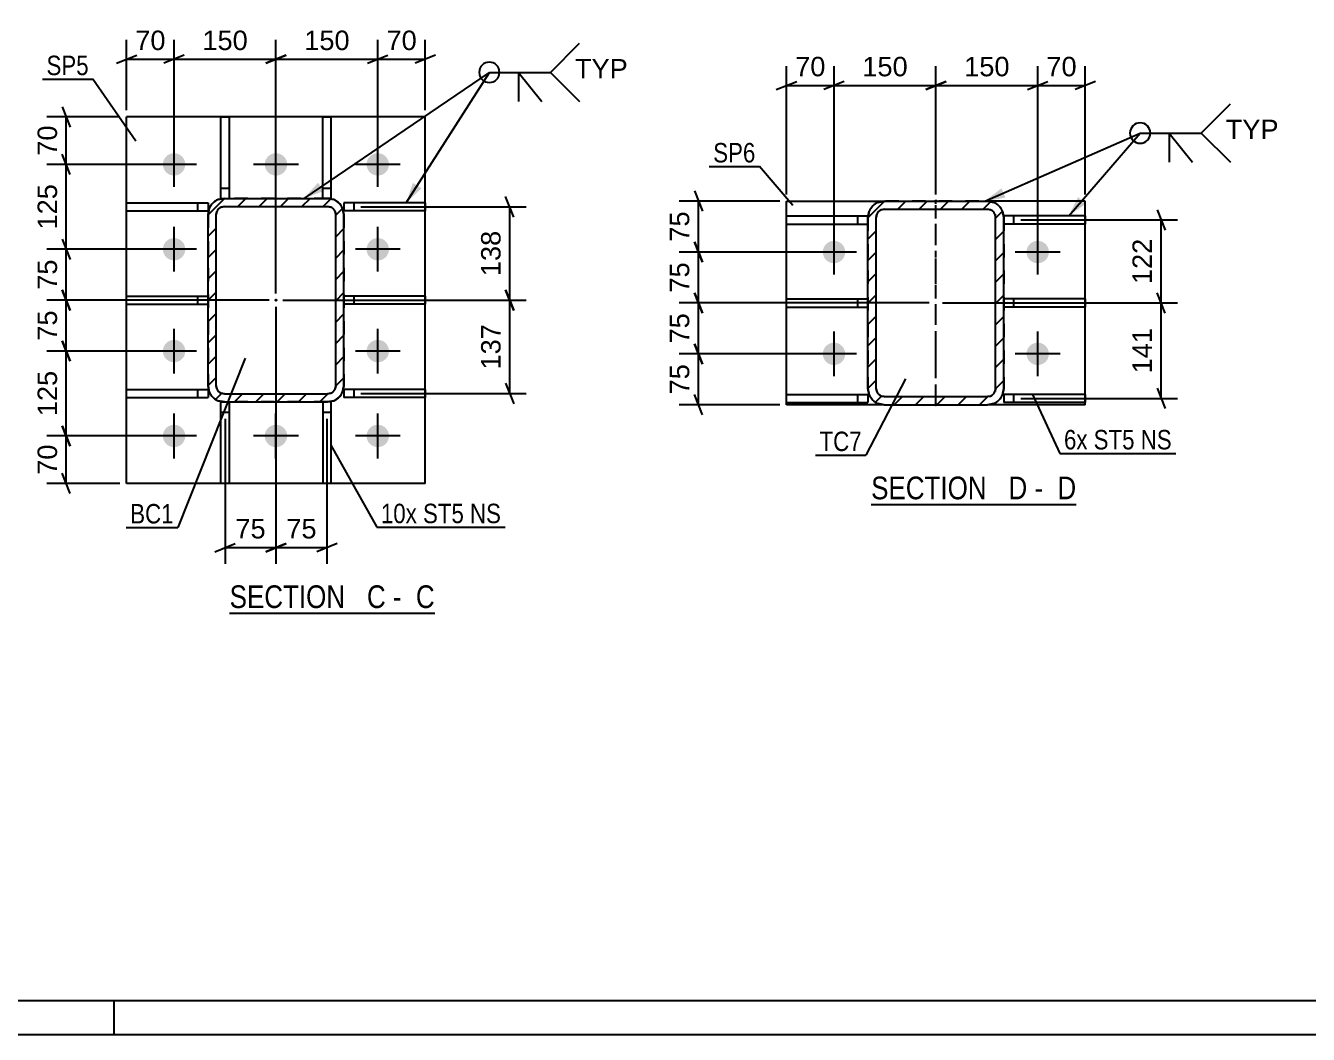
# Model space of a CAD drawing. Header units: millimetres. Extents: x -213 to 628, y -245 to 349.
# Drawn here: x -15.1 to 173.9, y -244.9 to -96.3 of the extents above; entities that cross this region are included whole.
import ezdxf

# ---------------------------------------------------------------- set-up
doc = ezdxf.new("R2010")
doc.units = ezdxf.units.MM
doc.linetypes.add('DXK_LINE_DOT2', pattern=[3.9198, 1.9599, -1.9599])
doc.linetypes.add('DXK_LINE_DOT3', pattern=[5.9187, 2.979, -0.9799, 0.9799, -0.9799])
doc.styles.add('Arial', font='ARIAL.TTF', dxfattribs={"height": 0.2})
doc.styles.add('Arial Narrow', font='ARIALN.TTF', dxfattribs={"height": 0.2})

# ---------------------------------------------------------------- blocks, each defined once
blk = doc.blocks.new('Unknown-284856677-1134')
at = {"color": 5, "linetype": 'Continuous'}
for p, q in [((-208.01, -239.93), (622.99, -239.93)), ((-2.01, -244.93), (-2.01, -239.93)), ((-213.01, -244.93), (627.99, -244.93))]:
    blk.add_line(p, q, dxfattribs=at)
blk = doc.blocks.new('Unknown-284856677-13 - 3718')
at = {"color": 6, "linetype": 'Continuous'}
blk.add_line((14.99, -182.88), (45.2, -182.88), dxfattribs=at)
at = {"color": 0, "linetype": 'Continuous'}
for points in [[(33.1, -182.13), (33.1, -178.63), (14.99, -178.63), (14.99, -182.13)], [(37.99, -182.13), (37.99, -178.63), (34.15, -178.63), (34.15, -182.13)], [(40.31, -182.13), (40.31, -178.63), (39.04, -178.63), (39.04, -182.13)], [(45.2, -182.13), (45.2, -178.63), (41.36, -178.63), (41.36, -182.13)]]:
    blk.add_wipeout(points, dxfattribs=at)
at = {"color": 7, "linetype": 'Continuous', "style": 'Arial Narrow'}
for s, p in [('SECTION ', (14.99, -182.13)), (' C', (34.15, -182.13)), (' C', (41.36, -182.13)), ('-', (39.04, -182.13))]:
    blk.add_text(s, height=3.34, dxfattribs=at).set_placement(p)
blk = doc.blocks.new('Unknown-284856677-14 - 4048')
at = {"color": 6, "linetype": 'Continuous'}
blk.add_line((109.47, -166.86), (139.67, -166.86), dxfattribs=at)
at = {"color": 0, "linetype": 'Continuous'}
for points in [[(127.58, -166.11), (127.58, -162.61), (109.47, -162.61), (109.47, -166.11)], [(132.46, -166.11), (132.46, -162.61), (128.63, -162.61), (128.63, -166.11)], [(134.79, -166.11), (134.79, -162.61), (133.51, -162.61), (133.51, -166.11)], [(139.67, -166.11), (139.67, -162.61), (135.84, -162.61), (135.84, -166.11)]]:
    blk.add_wipeout(points, dxfattribs=at)
at = {"color": 7, "linetype": 'Continuous', "style": 'Arial Narrow'}
for s, p in [('SECTION ', (109.47, -166.11)), (' D', (128.63, -166.11)), (' D', (135.84, -166.11)), ('-', (133.51, -166.11))]:
    blk.add_text(s, height=3.34, dxfattribs=at).set_placement(p)
blk = doc.blocks.new('Part-284856677-3759 - 3718')
at = {"color": 2, "linetype": 'Continuous'}
for p, q in [((43.81, -149.93), (31.81, -149.93)), ((31.81, -149.93), (31.81, -151.13)), ((43.81, -149.93), (43.81, -151.13)), ((43.81, -151.13), (31.81, -151.13))]:
    blk.add_line(p, q, dxfattribs=at)
at = {"color": 7, "linetype": 'DXK_LINE_DOT2'}
blk.add_line((33.31, -151.13), (33.31, -149.93), dxfattribs=at)
blk = doc.blocks.new('Part-284856677-3769 - 3718')
at = {"color": 2, "linetype": 'Continuous'}
for p, q in [((-0.19, -123.63), (-0.19, -122.43)), ((-0.19, -122.43), (11.81, -122.43)), ((11.81, -122.43), (11.81, -123.63)), ((-0.19, -123.63), (11.81, -123.63))]:
    blk.add_line(p, q, dxfattribs=at)
at = {"color": 7, "linetype": 'DXK_LINE_DOT2'}
blk.add_line((10.31, -123.63), (10.31, -122.43), dxfattribs=at)
blk = doc.blocks.new('Part-284856677-3749 - 3718')
at = {"color": 2, "linetype": 'Continuous'}
for p, q in [((43.81, -136.18), (31.81, -136.18)), ((43.81, -137.38), (31.81, -137.38)), ((43.81, -136.18), (43.81, -137.38))]:
    blk.add_line(p, q, dxfattribs=at)
at = {"color": 7, "linetype": 'DXK_LINE_DOT2'}
for p, q in [((31.81, -136.18), (31.81, -137.38)), ((33.31, -137.38), (33.31, -136.18))]:
    blk.add_line(p, q, dxfattribs=at)
blk = doc.blocks.new('Part-284856677-3789 - 3718')
at = {"color": 2, "linetype": 'Continuous'}
for p, q in [((13.71, -121.78), (13.71, -109.78)), ((13.71, -109.78), (14.91, -109.78)), ((14.91, -109.78), (14.91, -121.78)), ((13.71, -121.78), (14.22, -121.78))]:
    blk.add_line(p, q, dxfattribs=at)
at = {"color": 7, "linetype": 'DXK_LINE_DOT2'}
for p, q in [((13.71, -120.28), (14.91, -120.28)), ((14.22, -121.78), (14.91, -121.78))]:
    blk.add_line(p, q, dxfattribs=at)
blk = doc.blocks.new('Part-284856677-3725 - 3718')
at = {"linetype": 'Continuous'}
h = blk.add_hatch(dxfattribs=at)
h.set_pattern_fill('', scale=0.7, style=0, pattern_type=0)
h.set_pattern_definition([(45, (31.6307, -123.2615), (-1.57154, 1.57154), [])])
h.paths.add_polyline_path([(31.81, -124.18), (31.63, -123.26), (31.11, -122.48), (30.33, -121.96), (29.41, -121.78), (14.21, -121.78), (13.29, -121.96), (12.52, -122.48), (12, -123.26), (11.81, -124.18), (11.81, -149.38), (12, -150.3), (12.52, -151.08), (13.29, -151.6), (14.21, -151.78), (29.41, -151.78), (30.33, -151.6), (31.11, -151.08), (31.63, -150.3), (31.81, -149.38)])
h.paths.add_polyline_path([(30.52, -149.84), (30.26, -150.23), (29.87, -150.49), (29.41, -150.58), (14.21, -150.58), (13.75, -150.49), (13.36, -150.23), (13.1, -149.84), (13.01, -149.38), (13.01, -124.18), (13.1, -123.72), (13.36, -123.33), (13.75, -123.07), (14.21, -122.98), (29.41, -122.98), (29.87, -123.07), (30.26, -123.33), (30.52, -123.72), (30.61, -124.18), (30.61, -149.38)])
blk.add_hatch(color=246, dxfattribs=at).paths.add_polyline_path([(21.81, -136.88, -1), (21.81, -136.68, -1)])
at = {"color": 7, "linetype": 'DXK_LINE_DOT2'}
for p, q in [((13.29, -121.96), (14.21, -121.78)), ((29.41, -121.78), (14.21, -121.78)), ((29.41, -121.78), (30.33, -121.96)), ((11.81, -124.18), (12, -123.26)), ((11.81, -124.18), (11.81, -149.38)), ((13.1, -123.72), (13.01, -124.18)), ((13.01, -149.38), (13.01, -124.18)), ((14.21, -122.98), (13.75, -123.07)), ((14.21, -122.98), (29.41, -122.98)), ((29.87, -123.07), (29.41, -122.98)), ((30.61, -124.18), (30.52, -123.72)), ((30.61, -149.38), (30.61, -124.18)), ((31.63, -123.26), (31.81, -124.18)), ((31.81, -124.18), (31.81, -149.38)), ((12, -150.3), (11.81, -149.38)), ((13.01, -149.38), (13.1, -149.84)), ((13.75, -150.49), (14.21, -150.58)), ((14.21, -150.58), (29.41, -150.58)), ((29.41, -150.58), (29.87, -150.49)), ((30.52, -149.84), (30.61, -149.38)), ((31.81, -149.38), (31.63, -150.3)), ((14.21, -151.78), (13.29, -151.6)), ((29.41, -151.78), (14.21, -151.78)), ((30.33, -151.6), (29.41, -151.78))]:
    blk.add_line(p, q, dxfattribs=at)
at = {"color": 2, "linetype": 'Continuous'}
for p, q in [((14.21, -121.78), (13.29, -121.96)), ((14.21, -121.78), (29.41, -121.78)), ((30.33, -121.96), (29.41, -121.78)), ((12, -123.26), (11.81, -124.18)), ((11.81, -149.38), (11.81, -124.18)), ((13.01, -124.18), (13.1, -123.72)), ((13.01, -149.38), (13.01, -124.18)), ((13.75, -123.07), (14.21, -122.98)), ((14.21, -122.98), (29.41, -122.98)), ((29.41, -122.98), (29.87, -123.07)), ((30.52, -123.72), (30.61, -124.18)), ((30.61, -149.38), (30.61, -124.18)), ((31.81, -124.18), (31.63, -123.26)), ((31.81, -149.38), (31.81, -124.18)), ((11.81, -149.38), (12, -150.3)), ((13.1, -149.84), (13.01, -149.38)), ((14.21, -150.58), (13.75, -150.49)), ((14.21, -150.58), (29.41, -150.58)), ((29.87, -150.49), (29.41, -150.58)), ((30.61, -149.38), (30.52, -149.84)), ((31.63, -150.3), (31.81, -149.38)), ((13.29, -151.6), (14.21, -151.78)), ((14.21, -151.78), (29.41, -151.78)), ((29.41, -151.78), (30.33, -151.6))]:
    blk.add_line(p, q, dxfattribs=at)
at = {"color": 7, "linetype": 'DXK_LINE_DOT3'}
blk.add_line((21.81, -136.78), (21.81, -136.78), dxfattribs=at)
at = {"color": 246, "linetype": 'DXK_LINE_DOT2'}
blk.add_line((21.81, -136.78), (21.81, -136.78), dxfattribs=at)
at = {"color": 246, "linetype": 'Continuous'}
blk.add_circle((21.81, -136.78), 0.1, dxfattribs=at)
at = {"color": 7, "linetype": 'DXK_LINE_DOT2'}
for centre, radius, start, end in [((14.21, -124.18), 2.4, 112.5, 157.5), ((29.41, -124.18), 2.4, 22.5, 67.5), ((14.21, -124.18), 1.2, 112.5, 157.5), ((29.41, -124.18), 1.2, 22.5, 67.5), ((14.21, -149.38), 2.4, 202.5, 247.5), ((14.21, -149.38), 1.2, 202.5, 247.5), ((29.41, -149.38), 1.2, 292.5, 337.5), ((29.41, -149.38), 2.4, 292.5, 337.5)]:
    blk.add_arc(centre, radius, start, end, dxfattribs=at)
at = {"color": 2, "linetype": 'Continuous'}
for centre, radius, start, end in [((14.21, -124.18), 2.4, 112.5, 157.5), ((29.41, -124.18), 2.4, 22.5, 67.5), ((14.21, -124.18), 1.2, 112.5, 157.5), ((29.41, -124.18), 1.2, 22.5, 67.5), ((14.21, -149.38), 2.4, 202.5, 247.5), ((14.21, -149.38), 1.2, 202.5, 247.5), ((29.41, -149.38), 1.2, 292.5, 337.5), ((29.41, -149.38), 2.4, 292.5, 337.5)]:
    blk.add_arc(centre, radius, start, end, dxfattribs=at)
blk = doc.blocks.new('Part-284856677-3734 - 3718')
at = {"color": 2, "linetype": 'Continuous'}
for p, q in [((-0.19, -163.78), (-0.19, -109.78)), ((43.81, -109.78), (-0.19, -109.78)), ((43.81, -163.78), (43.81, -109.78)), ((43.81, -163.78), (-0.19, -163.78))]:
    blk.add_line(p, q, dxfattribs=at)
blk = doc.blocks.new('Part-284856677-3754 - 3718')
at = {"color": 2, "linetype": 'Continuous'}
for p, q in [((43.81, -122.43), (31.81, -122.43)), ((31.81, -122.43), (31.81, -123.63)), ((43.81, -122.43), (43.81, -123.63)), ((43.81, -123.63), (31.81, -123.63))]:
    blk.add_line(p, q, dxfattribs=at)
at = {"color": 7, "linetype": 'DXK_LINE_DOT2'}
blk.add_line((33.31, -123.63), (33.31, -122.43), dxfattribs=at)
blk = doc.blocks.new('Part-284856677-3764 - 3718')
at = {"color": 2, "linetype": 'Continuous'}
for p, q in [((-0.19, -137.38), (-0.19, -136.18)), ((-0.19, -136.18), (11.81, -136.18)), ((-0.19, -137.38), (11.81, -137.38))]:
    blk.add_line(p, q, dxfattribs=at)
at = {"color": 7, "linetype": 'DXK_LINE_DOT2'}
for p, q in [((10.31, -137.38), (10.31, -136.18)), ((11.81, -136.18), (11.81, -137.38))]:
    blk.add_line(p, q, dxfattribs=at)
blk = doc.blocks.new('Part-284856677-3774 - 3718')
at = {"color": 2, "linetype": 'Continuous'}
for p, q in [((-0.19, -151.13), (-0.19, -149.93)), ((-0.19, -149.93), (11.81, -149.93)), ((11.81, -149.93), (11.81, -151.13)), ((-0.19, -151.13), (11.81, -151.13))]:
    blk.add_line(p, q, dxfattribs=at)
at = {"color": 7, "linetype": 'DXK_LINE_DOT2'}
blk.add_line((10.31, -151.13), (10.31, -149.93), dxfattribs=at)
blk = doc.blocks.new('Part-284856677-3779 - 3718')
at = {"color": 2, "linetype": 'Continuous'}
for p, q in [((13.71, -163.78), (13.71, -151.78)), ((13.71, -151.78), (14.21, -151.78)), ((14.91, -151.78), (14.91, -163.78)), ((14.91, -163.78), (13.71, -163.78))]:
    blk.add_line(p, q, dxfattribs=at)
at = {"color": 7, "linetype": 'DXK_LINE_DOT2'}
for p, q in [((14.21, -151.78), (14.91, -151.78)), ((13.71, -153.28), (14.91, -153.28))]:
    blk.add_line(p, q, dxfattribs=at)
blk = doc.blocks.new('Part-284856677-3784 - 3718')
at = {"color": 2, "linetype": 'Continuous'}
for p, q in [((28.71, -151.78), (28.71, -163.78)), ((29.91, -151.78), (29.42, -151.78)), ((29.91, -151.78), (29.91, -163.78)), ((29.91, -163.78), (28.71, -163.78))]:
    blk.add_line(p, q, dxfattribs=at)
at = {"color": 7, "linetype": 'DXK_LINE_DOT2'}
for p, q in [((29.42, -151.78), (28.71, -151.78)), ((28.71, -153.28), (29.91, -153.28))]:
    blk.add_line(p, q, dxfattribs=at)
blk = doc.blocks.new('Part-284856677-3794 - 3718')
at = {"color": 2, "linetype": 'Continuous'}
for p, q in [((28.71, -121.78), (28.71, -109.78)), ((28.71, -109.78), (29.91, -109.78)), ((29.91, -109.78), (29.91, -121.78)), ((29.91, -121.78), (29.41, -121.78))]:
    blk.add_line(p, q, dxfattribs=at)
at = {"color": 7, "linetype": 'DXK_LINE_DOT2'}
for p, q in [((28.71, -120.28), (29.91, -120.28)), ((29.41, -121.78), (28.71, -121.78))]:
    blk.add_line(p, q, dxfattribs=at)
blk = doc.blocks.new('Bolt-284856677-3886 - 3718')
at = {"linetype": 'Continuous'}
for points in [[(5.16, -116.78, -1), (8.46, -116.78, -1)], [(20.16, -116.78, -1), (23.46, -116.78, -1)], [(35.16, -116.78, -1), (38.46, -116.78, -1)], [(5.16, -129.28, -1), (8.46, -129.28, -1)], [(35.16, -129.28, -1), (38.46, -129.28, -1)], [(5.16, -144.28, -1), (8.46, -144.28, -1)], [(35.16, -144.28, -1), (38.46, -144.28, -1)], [(5.16, -156.78, -1), (8.46, -156.78, -1)], [(20.16, -156.78, -1), (23.46, -156.78, -1)], [(35.16, -156.78, -1), (38.46, -156.78, -1)]]:
    blk.add_hatch(color=1, dxfattribs=at).paths.add_polyline_path(points)
at = {"color": 1, "linetype": 'Continuous'}
for p, q in [((6.81, -120.08), (6.81, -113.48)), ((21.81, -120.08), (21.81, -113.48)), ((36.81, -120.08), (36.81, -113.48)), ((10.11, -116.78), (3.51, -116.78)), ((25.11, -116.78), (18.51, -116.78)), ((40.11, -116.78), (33.51, -116.78)), ((6.81, -132.58), (6.81, -125.98)), ((36.81, -132.58), (36.81, -125.98)), ((10.11, -129.28), (3.51, -129.28)), ((40.11, -129.28), (33.51, -129.28)), ((6.81, -147.58), (6.81, -140.98)), ((36.81, -147.58), (36.81, -140.98)), ((10.11, -144.28), (3.51, -144.28)), ((40.11, -144.28), (33.51, -144.28)), ((6.81, -160.08), (6.81, -153.48)), ((21.81, -160.08), (21.81, -153.48)), ((36.81, -160.08), (36.81, -153.48)), ((10.11, -156.78), (3.51, -156.78)), ((25.11, -156.78), (18.51, -156.78)), ((40.11, -156.78), (33.51, -156.78))]:
    blk.add_line(p, q, dxfattribs=at)
blk = doc.blocks.new('Part-284856677-4149 - 4048')
at = {"color": 2, "linetype": 'Continuous'}
for p, q in [((141, -124.36), (129, -124.36)), ((129, -124.36), (129, -124.59)), ((141, -124.36), (141, -125.56)), ((141, -125.56), (129, -125.56))]:
    blk.add_line(p, q, dxfattribs=at)
at = {"color": 7, "linetype": 'DXK_LINE_DOT2'}
for p, q in [((129, -124.59), (129, -125.56)), ((130.5, -125.56), (130.5, -124.36))]:
    blk.add_line(p, q, dxfattribs=at)
blk = doc.blocks.new('Part-284856677-4133 - 4048')
at = {"color": 2, "linetype": 'Continuous'}
for p, q in [((97, -151.86), (97, -150.66)), ((97, -150.66), (109, -150.66)), ((109, -150.66), (109, -151.86)), ((97, -151.86), (109, -151.86))]:
    blk.add_line(p, q, dxfattribs=at)
at = {"color": 7, "linetype": 'DXK_LINE_DOT2'}
blk.add_line((107.5, -151.86), (107.5, -150.66), dxfattribs=at)
blk = doc.blocks.new('Part-284856677-4144 - 4048')
at = {"color": 2, "linetype": 'Continuous'}
for p, q in [((141, -136.59), (129, -136.59)), ((141, -137.79), (129, -137.79)), ((141, -136.59), (141, -137.79))]:
    blk.add_line(p, q, dxfattribs=at)
at = {"color": 7, "linetype": 'DXK_LINE_DOT2'}
for p, q in [((129, -136.59), (129, -137.79)), ((130.5, -137.79), (130.5, -136.59))]:
    blk.add_line(p, q, dxfattribs=at)
blk = doc.blocks.new('Part-284856677-4154 - 4048')
at = {"color": 2, "linetype": 'Continuous'}
for p, q in [((141, -150.66), (129, -150.66)), ((129, -150.66), (129, -151.86)), ((141, -150.66), (141, -151.86)), ((141, -151.86), (129, -151.86))]:
    blk.add_line(p, q, dxfattribs=at)
at = {"color": 7, "linetype": 'DXK_LINE_DOT2'}
blk.add_line((130.5, -151.86), (130.5, -150.66), dxfattribs=at)
blk = doc.blocks.new('Part-284856677-4175 - 4048')
at = {"linetype": 'Continuous'}
h = blk.add_hatch(dxfattribs=at)
h.set_pattern_fill('', scale=0.7, style=0, pattern_type=0)
h.set_pattern_definition([(45, (128.8216, -123.6696), (-1.57154, 1.57154), [])])
h.paths.add_polyline_path([(129, -124.59), (128.82, -123.67), (128.3, -122.89), (127.52, -122.37), (126.6, -122.19), (111.4, -122.19), (110.49, -122.37), (109.71, -122.89), (109.19, -123.67), (109, -124.59), (109, -149.79), (109.19, -150.71), (109.71, -151.49), (110.49, -152.01), (111.4, -152.19), (126.6, -152.19), (127.52, -152.01), (128.3, -151.49), (128.82, -150.71), (129, -149.79)])
h.paths.add_polyline_path([(127.71, -150.25), (127.45, -150.64), (127.06, -150.9), (126.6, -150.99), (111.4, -150.99), (110.95, -150.9), (110.56, -150.64), (110.3, -150.25), (110.2, -149.79), (110.2, -124.59), (110.3, -124.13), (110.56, -123.74), (110.95, -123.48), (111.4, -123.39), (126.6, -123.39), (127.06, -123.48), (127.45, -123.74), (127.71, -124.13), (127.8, -124.59), (127.8, -149.79)])
at = {"color": 7, "linetype": 'DXK_LINE_DOT2'}
for p, q in [((110.49, -122.37), (111.4, -122.19)), ((111.4, -122.19), (126.6, -122.19)), ((126.6, -122.19), (127.52, -122.37)), ((109, -124.59), (109.19, -123.67)), ((109, -124.59), (109, -149.79)), ((110.3, -124.13), (110.2, -124.59)), ((110.2, -149.79), (110.2, -124.59)), ((111.4, -123.39), (110.95, -123.48)), ((111.4, -123.39), (126.6, -123.39)), ((127.06, -123.48), (126.6, -123.39)), ((127.8, -124.59), (127.71, -124.13)), ((127.8, -149.79), (127.8, -124.59)), ((128.82, -123.67), (129, -124.59)), ((129, -124.59), (129, -149.79)), ((109.19, -150.71), (109, -149.79)), ((110.2, -149.79), (110.3, -150.25)), ((110.95, -150.9), (111.4, -150.99)), ((111.4, -150.99), (126.6, -150.99)), ((126.6, -150.99), (127.06, -150.9)), ((127.71, -150.25), (127.8, -149.79)), ((129, -149.79), (128.82, -150.71)), ((111.4, -152.19), (110.49, -152.01)), ((111.4, -152.19), (126.6, -152.19)), ((127.52, -152.01), (126.6, -152.19))]:
    blk.add_line(p, q, dxfattribs=at)
at = {"color": 2, "linetype": 'Continuous'}
for p, q in [((111.4, -122.19), (110.49, -122.37)), ((111.4, -122.19), (126.6, -122.19)), ((127.52, -122.37), (126.6, -122.19)), ((109.19, -123.67), (109, -124.59)), ((109, -149.79), (109, -124.59)), ((110.2, -124.59), (110.3, -124.13)), ((110.2, -149.79), (110.2, -124.59)), ((110.95, -123.48), (111.4, -123.39)), ((111.4, -123.39), (126.6, -123.39)), ((126.6, -123.39), (127.06, -123.48)), ((127.71, -124.13), (127.8, -124.59)), ((127.8, -149.79), (127.8, -124.59)), ((129, -124.59), (128.82, -123.67)), ((129, -149.79), (129, -124.59)), ((109, -149.79), (109.19, -150.71)), ((110.3, -150.25), (110.2, -149.79)), ((111.4, -150.99), (110.95, -150.9)), ((111.4, -150.99), (126.6, -150.99)), ((127.06, -150.9), (126.6, -150.99)), ((127.8, -149.79), (127.71, -150.25)), ((128.82, -150.71), (129, -149.79)), ((110.49, -152.01), (111.4, -152.19)), ((111.4, -152.19), (126.6, -152.19)), ((126.6, -152.19), (127.52, -152.01))]:
    blk.add_line(p, q, dxfattribs=at)
at = {"color": 7, "linetype": 'DXK_LINE_DOT3'}
blk.add_line((119, -137.19), (119, -137.19), dxfattribs=at)
at = {"color": 7, "linetype": 'DXK_LINE_DOT2'}
for centre, radius, start, end in [((111.4, -124.59), 2.4, 112.5, 157.5), ((126.6, -124.59), 2.4, 22.5, 67.5), ((111.4, -124.59), 1.2, 112.5, 157.5), ((126.6, -124.59), 1.2, 22.5, 67.5), ((111.4, -149.79), 2.4, 202.5, 247.5), ((111.4, -149.79), 1.2, 202.5, 247.5), ((126.6, -149.79), 1.2, 292.5, 337.5), ((126.6, -149.79), 2.4, 292.5, 337.5)]:
    blk.add_arc(centre, radius, start, end, dxfattribs=at)
at = {"color": 2, "linetype": 'Continuous'}
for centre, radius, start, end in [((111.4, -124.59), 2.4, 112.5, 157.5), ((126.6, -124.59), 2.4, 22.5, 67.5), ((111.4, -124.59), 1.2, 112.5, 157.5), ((126.6, -124.59), 1.2, 22.5, 67.5), ((111.4, -149.79), 2.4, 202.5, 247.5), ((111.4, -149.79), 1.2, 202.5, 247.5), ((126.6, -149.79), 1.2, 292.5, 337.5), ((126.6, -149.79), 2.4, 292.5, 337.5)]:
    blk.add_arc(centre, radius, start, end, dxfattribs=at)
blk = doc.blocks.new('Part-284856677-4159 - 4048')
at = {"color": 2, "linetype": 'Continuous'}
for p, q in [((97, -137.79), (97, -136.59)), ((97, -136.59), (109, -136.59)), ((97, -137.79), (109, -137.79))]:
    blk.add_line(p, q, dxfattribs=at)
at = {"color": 7, "linetype": 'DXK_LINE_DOT2'}
for p, q in [((107.5, -137.79), (107.5, -136.59)), ((109, -136.59), (109, -137.79))]:
    blk.add_line(p, q, dxfattribs=at)
blk = doc.blocks.new('Part-284856677-4164 - 4048')
at = {"color": 2, "linetype": 'Continuous'}
for p, q in [((97, -125.56), (97, -124.36)), ((97, -124.36), (109, -124.36)), ((109, -124.36), (109, -124.59)), ((97, -125.56), (109, -125.56))]:
    blk.add_line(p, q, dxfattribs=at)
at = {"color": 7, "linetype": 'DXK_LINE_DOT2'}
for p, q in [((107.5, -125.56), (107.5, -124.36)), ((109, -124.59), (109, -125.56))]:
    blk.add_line(p, q, dxfattribs=at)
blk = doc.blocks.new('Bolt-284856677-4187 - 4048')
at = {"linetype": 'Continuous'}
for points in [[(102.35, -129.69, -1), (105.65, -129.69, -1)], [(132.35, -129.69, -1), (135.65, -129.69, -1)], [(102.35, -144.69, -1), (105.65, -144.69, -1)], [(132.35, -144.69, -1), (135.65, -144.69, -1)]]:
    blk.add_hatch(color=1, dxfattribs=at).paths.add_polyline_path(points)
at = {"color": 1, "linetype": 'Continuous'}
for p, q in [((104, -132.99), (104, -126.39)), ((134, -132.99), (134, -126.39)), ((107.3, -129.69), (100.7, -129.69)), ((137.3, -129.69), (130.7, -129.69)), ((104, -147.99), (104, -141.39)), ((134, -147.99), (134, -141.39)), ((107.3, -144.69), (100.7, -144.69)), ((137.3, -144.69), (130.7, -144.69))]:
    blk.add_line(p, q, dxfattribs=at)
blk = doc.blocks.new('Part-284856677-4202 - 4048')
at = {"linetype": 'Continuous'}
for points in [[(119, -122.29, -1), (119, -122.09, -1)], [(119, -152.29, -1), (119, -152.09, -1)]]:
    blk.add_hatch(color=246, dxfattribs=at).paths.add_polyline_path(points)
at = {"color": 2, "linetype": 'Continuous'}
for p, q in [((97, -152.19), (97, -122.19)), ((97, -122.19), (111.4, -122.19)), ((141, -122.19), (126.6, -122.19)), ((141, -152.19), (141, -122.19)), ((111.4, -152.19), (97, -152.19)), ((141, -152.19), (126.6, -152.19))]:
    blk.add_line(p, q, dxfattribs=at)
at = {"color": 7, "linetype": 'DXK_LINE_DOT2'}
for p, q in [((141, -122.19), (111.4, -122.19)), ((111.4, -122.19), (126.6, -122.19)), ((111.4, -152.19), (126.6, -152.19))]:
    blk.add_line(p, q, dxfattribs=at)
at = {"color": 7, "linetype": 'DXK_LINE_DOT3'}
blk.add_line((119, -152.19), (119, -122.19), dxfattribs=at)
at = {"color": 246, "linetype": 'DXK_LINE_DOT2'}
blk.add_line((119, -152.19), (119, -122.19), dxfattribs=at)
at = {"color": 246, "linetype": 'Continuous'}
for centre in [(119, -122.19), (119, -152.19)]:
    blk.add_circle(centre, 0.1, dxfattribs=at)
blk = doc.blocks.new('StraightDimension-284856677-14065 - 3718')
at = {"color": 7, "linetype": 'Continuous'}
for p, q in [((5.81, -116.78), (-11.93, -116.78)), ((-8.48, -118.28), (-9.68, -115.28)), ((-9.08, -129.28), (-9.08, -116.78)), ((-9.68, -127.78), (-8.48, -130.78)), ((5.81, -129.28), (-11.93, -129.28))]:
    blk.add_line(p, q, dxfattribs=at)
at = {"color": 0}
blk.add_wipeout([(-9.83, -119.09), (-14.03, -119.09), (-14.03, -126.97), (-9.83, -126.97)], dxfattribs=at)
at = {"color": 3, "style": 'Arial'}
blk.add_text('125', height=2.865, rotation=90.0002, dxfattribs=at).set_placement((-10.43, -126.37))
blk = doc.blocks.new('StraightDimension-284856677-3929 - 3718')
at = {"color": 7, "linetype": 'Continuous'}
for p, q in [((-0.19, -108.78), (-0.19, -98.44)), ((6.81, -115.78), (6.81, -98.44)), ((-1.69, -101.89), (1.31, -100.69)), ((-0.19, -101.29), (6.81, -101.29)), ((8.31, -100.69), (5.31, -101.89))]:
    blk.add_line(p, q, dxfattribs=at)
at = {"color": 0}
blk.add_wipeout([(6.14, -100.54), (6.14, -96.34), (0.49, -96.34), (0.49, -100.54)], dxfattribs=at)
at = {"color": 3, "style": 'Arial'}
blk.add_text('70', height=2.865, dxfattribs=at).set_placement((1.09, -99.94))
blk = doc.blocks.new('StraightDimension-284856677-3999 - 3718')
at = {"color": 7, "linetype": 'Continuous'}
for p, q in [((56.84, -138.28), (55.64, -135.28)), ((22.81, -136.78), (58.64, -136.78)), ((56.24, -150.53), (56.24, -136.78)), ((55.64, -149.03), (56.84, -152.03)), ((34.31, -150.53), (58.64, -150.53))]:
    blk.add_line(p, q, dxfattribs=at)
at = {"color": 0}
blk.add_wipeout([(55.49, -139.72), (51.29, -139.72), (51.29, -147.59), (55.49, -147.59)], dxfattribs=at)
at = {"color": 3, "style": 'Arial'}
blk.add_text('137', height=2.865, rotation=90.0002, dxfattribs=at).set_placement((54.89, -146.99))
blk = doc.blocks.new('StraightDimension-284856677-3901 - 3718')
at = {"color": 7, "linetype": 'Continuous'}
for p, q in [((36.81, -115.78), (36.81, -98.44)), ((43.81, -108.78), (43.81, -98.44)), ((35.31, -101.89), (38.31, -100.69)), ((36.81, -101.29), (43.81, -101.29)), ((45.31, -100.69), (42.31, -101.89))]:
    blk.add_line(p, q, dxfattribs=at)
at = {"color": 0}
blk.add_wipeout([(43.14, -100.54), (43.14, -96.34), (37.49, -96.34), (37.49, -100.54)], dxfattribs=at)
at = {"color": 3, "style": 'Arial'}
blk.add_text('70', height=2.865, dxfattribs=at).set_placement((38.09, -99.94))
blk = doc.blocks.new('StraightDimension-284856677-3911 - 3718')
at = {"color": 7, "linetype": 'Continuous'}
for p, q in [((21.81, -135.78), (21.81, -98.44)), ((36.81, -115.78), (36.81, -98.44)), ((23.31, -100.69), (20.31, -101.89)), ((21.81, -101.29), (36.81, -101.29)), ((35.31, -101.89), (38.31, -100.69))]:
    blk.add_line(p, q, dxfattribs=at)
at = {"color": 0}
blk.add_wipeout([(33.25, -100.54), (33.25, -96.34), (25.38, -96.34), (25.38, -100.54)], dxfattribs=at)
at = {"color": 3, "style": 'Arial'}
blk.add_text('150', height=2.865, dxfattribs=at).set_placement((25.98, -99.94))
blk = doc.blocks.new('StraightDimension-284856677-3920 - 3718')
at = {"color": 7, "linetype": 'Continuous'}
for p, q in [((6.81, -115.78), (6.81, -98.44)), ((21.81, -135.78), (21.81, -98.44)), ((8.31, -100.69), (5.31, -101.89)), ((6.81, -101.29), (21.81, -101.29)), ((20.31, -101.89), (23.31, -100.69))]:
    blk.add_line(p, q, dxfattribs=at)
at = {"color": 0}
blk.add_wipeout([(18.25, -100.54), (18.25, -96.34), (10.38, -96.34), (10.38, -100.54)], dxfattribs=at)
at = {"color": 3, "style": 'Arial'}
blk.add_text('150', height=2.865, dxfattribs=at).set_placement((10.98, -99.94))
blk = doc.blocks.new('StraightDimension-284856677-3940 - 3718')
at = {"color": 7, "linetype": 'Continuous'}
for p, q in [((21.81, -137.78), (21.81, -175.63)), ((14.31, -154.28), (14.31, -175.63)), ((12.81, -173.83), (15.81, -172.63)), ((14.31, -173.23), (21.81, -173.23)), ((23.31, -172.63), (20.31, -173.83))]:
    blk.add_line(p, q, dxfattribs=at)
at = {"color": 0}
blk.add_wipeout([(20.89, -172.48), (20.89, -168.28), (15.24, -168.28), (15.24, -172.48)], dxfattribs=at)
at = {"color": 3, "style": 'Arial'}
blk.add_text('75', height=2.865, dxfattribs=at).set_placement((15.84, -171.88))
blk = doc.blocks.new('StraightDimension-284856677-3946 - 3718')
at = {"color": 7, "linetype": 'Continuous'}
for p, q in [((21.81, -137.78), (21.81, -175.63)), ((29.31, -154.28), (29.31, -175.63)), ((20.31, -173.83), (23.31, -172.63)), ((21.81, -173.23), (29.31, -173.23)), ((30.81, -172.63), (27.81, -173.83))]:
    blk.add_line(p, q, dxfattribs=at)
at = {"color": 0}
blk.add_wipeout([(28.39, -172.48), (28.39, -168.28), (22.74, -168.28), (22.74, -172.48)], dxfattribs=at)
at = {"color": 3, "style": 'Arial'}
blk.add_text('75', height=2.865, dxfattribs=at).set_placement((23.34, -171.88))
blk = doc.blocks.new('StraightDimension-284856677-4005 - 3718')
at = {"color": 7, "linetype": 'Continuous'}
for p, q in [((56.84, -124.53), (55.64, -121.53)), ((34.31, -123.03), (58.64, -123.03)), ((56.24, -136.78), (56.24, -123.03)), ((55.64, -135.28), (56.84, -138.28)), ((22.81, -136.78), (58.64, -136.78))]:
    blk.add_line(p, q, dxfattribs=at)
at = {"color": 0}
blk.add_wipeout([(55.49, -125.97), (51.29, -125.97), (51.29, -133.84), (55.49, -133.84)], dxfattribs=at)
at = {"color": 3, "style": 'Arial'}
blk.add_text('138', height=2.865, rotation=90.0002, dxfattribs=at).set_placement((54.89, -133.24))
blk = doc.blocks.new('StraightDimension-284856677-14064 - 3718')
at = {"color": 7, "linetype": 'Continuous'}
for p, q in [((-9.68, -108.28), (-8.48, -111.28)), ((-1.19, -109.78), (-11.93, -109.78)), ((-9.08, -116.78), (-9.08, -109.78)), ((5.81, -116.78), (-11.93, -116.78)), ((-8.48, -118.28), (-9.68, -115.28))]:
    blk.add_line(p, q, dxfattribs=at)
at = {"color": 0}
blk.add_wipeout([(-9.83, -110.46), (-14.03, -110.46), (-14.03, -116.1), (-9.83, -116.1)], dxfattribs=at)
at = {"color": 3, "style": 'Arial'}
blk.add_text('70', height=2.865, rotation=90.0002, dxfattribs=at).set_placement((-10.43, -115.5))
blk = doc.blocks.new('StraightDimension-284856677-14066 - 3718')
at = {"color": 7, "linetype": 'Continuous'}
for p, q in [((-9.68, -127.78), (-8.48, -130.78)), ((5.81, -129.28), (-11.93, -129.28)), ((-9.08, -136.78), (-9.08, -129.28)), ((-8.48, -138.28), (-9.68, -135.28)), ((20.81, -136.78), (-11.93, -136.78))]:
    blk.add_line(p, q, dxfattribs=at)
at = {"color": 0}
blk.add_wipeout([(-9.83, -130.21), (-14.03, -130.21), (-14.03, -135.85), (-9.83, -135.85)], dxfattribs=at)
at = {"color": 3, "style": 'Arial'}
blk.add_text('75', height=2.865, rotation=90.0002, dxfattribs=at).set_placement((-10.43, -135.25))
blk = doc.blocks.new('StraightDimension-284856677-14067 - 3718')
at = {"color": 7, "linetype": 'Continuous'}
for p, q in [((-9.68, -135.28), (-8.48, -138.28)), ((20.81, -136.78), (-11.93, -136.78)), ((-9.08, -144.28), (-9.08, -136.78)), ((-8.48, -145.78), (-9.68, -142.78)), ((5.81, -144.28), (-11.93, -144.28))]:
    blk.add_line(p, q, dxfattribs=at)
at = {"color": 0}
blk.add_wipeout([(-9.83, -137.71), (-14.03, -137.71), (-14.03, -143.35), (-9.83, -143.35)], dxfattribs=at)
at = {"color": 3, "style": 'Arial'}
blk.add_text('75', height=2.865, rotation=90.0002, dxfattribs=at).set_placement((-10.43, -142.75))
blk = doc.blocks.new('StraightDimension-284856677-14068 - 3718')
at = {"color": 7, "linetype": 'Continuous'}
for p, q in [((-9.68, -142.78), (-8.48, -145.78)), ((5.81, -144.28), (-11.93, -144.28)), ((-9.08, -156.78), (-9.08, -144.28)), ((5.81, -156.78), (-11.93, -156.78)), ((-8.48, -158.28), (-9.68, -155.28))]:
    blk.add_line(p, q, dxfattribs=at)
at = {"color": 0}
blk.add_wipeout([(-9.83, -146.59), (-14.03, -146.59), (-14.03, -154.47), (-9.83, -154.47)], dxfattribs=at)
at = {"color": 3, "style": 'Arial'}
blk.add_text('125', height=2.865, rotation=90.0002, dxfattribs=at).set_placement((-10.43, -153.87))
blk = doc.blocks.new('StraightDimension-284856677-14069 - 3718')
at = {"color": 7, "linetype": 'Continuous'}
for p, q in [((5.81, -156.78), (-11.93, -156.78)), ((-9.68, -155.28), (-8.48, -158.28)), ((-9.08, -163.78), (-9.08, -156.78)), ((-8.48, -165.28), (-9.68, -162.28)), ((-1.19, -163.78), (-11.93, -163.78))]:
    blk.add_line(p, q, dxfattribs=at)
at = {"color": 0}
blk.add_wipeout([(-9.83, -157.46), (-14.03, -157.46), (-14.03, -163.1), (-9.83, -163.1)], dxfattribs=at)
at = {"color": 3, "style": 'Arial'}
blk.add_text('70', height=2.865, rotation=90.0002, dxfattribs=at).set_placement((-10.43, -162.5))
blk = doc.blocks.new('StraightDimension-284856677-10295 - 4048')
at = {"color": 7, "linetype": 'Continuous'}
for p, q in [((83.43, -135.69), (84.63, -138.69)), ((118, -137.19), (81.18, -137.19)), ((84.03, -144.69), (84.03, -137.19)), ((84.63, -146.19), (83.43, -143.19)), ((103, -144.69), (81.18, -144.69))]:
    blk.add_line(p, q, dxfattribs=at)
at = {"color": 0}
blk.add_wipeout([(83.28, -138.11), (79.08, -138.11), (79.08, -143.76), (83.28, -143.76)], dxfattribs=at)
at = {"color": 3, "style": 'Arial'}
blk.add_text('75', height=2.865, rotation=90.0002, dxfattribs=at).set_placement((82.68, -143.16))
blk = doc.blocks.new('StraightDimension-284856677-9093 - 4048')
at = {"color": 7, "linetype": 'Continuous'}
for p, q in [((119, -121.19), (119, -102.3)), ((134, -128.69), (134, -102.3)), ((120.5, -104.55), (117.5, -105.75)), ((119, -105.15), (134, -105.15)), ((132.5, -105.75), (135.5, -104.55))]:
    blk.add_line(p, q, dxfattribs=at)
at = {"color": 0}
blk.add_wipeout([(130.44, -104.4), (130.44, -100.2), (122.57, -100.2), (122.57, -104.4)], dxfattribs=at)
at = {"color": 3, "style": 'Arial'}
blk.add_text('150', height=2.865, dxfattribs=at).set_placement((123.17, -103.8))
blk = doc.blocks.new('StraightDimension-284856677-10353 - 4048')
at = {"color": 7, "linetype": 'Continuous'}
for p, q in [((152.77, -138.69), (151.57, -135.69)), ((120, -137.19), (154.57, -137.19)), ((152.17, -151.26), (152.17, -137.19)), ((151.57, -149.76), (152.77, -152.76)), ((131.5, -151.26), (154.57, -151.26))]:
    blk.add_line(p, q, dxfattribs=at)
at = {"color": 0}
blk.add_wipeout([(151.42, -140.29), (147.22, -140.29), (147.22, -148.16), (151.42, -148.16)], dxfattribs=at)
at = {"color": 3, "style": 'Arial'}
blk.add_text('141', height=2.865, rotation=90.0002, dxfattribs=at).set_placement((150.82, -147.56))
blk = doc.blocks.new('StraightDimension-284856677-10296 - 4048')
at = {"color": 7, "linetype": 'Continuous'}
for p, q in [((83.43, -143.19), (84.63, -146.19)), ((103, -144.69), (81.18, -144.69)), ((84.03, -152.19), (84.03, -144.69)), ((84.63, -153.69), (83.43, -150.69)), ((96, -152.19), (81.18, -152.19))]:
    blk.add_line(p, q, dxfattribs=at)
at = {"color": 0}
blk.add_wipeout([(83.28, -145.61), (79.08, -145.61), (79.08, -151.26), (83.28, -151.26)], dxfattribs=at)
at = {"color": 3, "style": 'Arial'}
blk.add_text('75', height=2.865, rotation=90.0002, dxfattribs=at).set_placement((82.68, -150.66))
blk = doc.blocks.new('StraightDimension-284856677-9092 - 4048')
at = {"color": 7, "linetype": 'Continuous'}
for p, q in [((134, -128.69), (134, -102.3)), ((141, -121.19), (141, -102.3)), ((132.5, -105.75), (135.5, -104.55)), ((134, -105.15), (141, -105.15)), ((142.5, -104.55), (139.5, -105.75))]:
    blk.add_line(p, q, dxfattribs=at)
at = {"color": 0}
blk.add_wipeout([(140.33, -104.4), (140.33, -100.2), (134.68, -100.2), (134.68, -104.4)], dxfattribs=at)
at = {"color": 3, "style": 'Arial'}
blk.add_text('70', height=2.865, dxfattribs=at).set_placement((135.28, -103.8))
blk = doc.blocks.new('StraightDimension-284856677-9094 - 4048')
at = {"color": 7, "linetype": 'Continuous'}
for p, q in [((104, -128.69), (104, -102.3)), ((119, -121.19), (119, -102.3)), ((105.5, -104.55), (102.5, -105.75)), ((104, -105.15), (119, -105.15)), ((117.5, -105.75), (120.5, -104.55))]:
    blk.add_line(p, q, dxfattribs=at)
at = {"color": 0}
blk.add_wipeout([(115.44, -104.4), (115.44, -100.2), (107.57, -100.2), (107.57, -104.4)], dxfattribs=at)
at = {"color": 3, "style": 'Arial'}
blk.add_text('150', height=2.865, dxfattribs=at).set_placement((108.17, -103.8))
blk = doc.blocks.new('StraightDimension-284856677-9095 - 4048')
at = {"color": 7, "linetype": 'Continuous'}
for p, q in [((97, -121.19), (97, -102.3)), ((104, -128.69), (104, -102.3)), ((95.5, -105.75), (98.5, -104.55)), ((97, -105.15), (104, -105.15)), ((105.5, -104.55), (102.5, -105.75))]:
    blk.add_line(p, q, dxfattribs=at)
at = {"color": 0}
blk.add_wipeout([(103.33, -104.4), (103.33, -100.2), (97.68, -100.2), (97.68, -104.4)], dxfattribs=at)
at = {"color": 3, "style": 'Arial'}
blk.add_text('70', height=2.865, dxfattribs=at).set_placement((98.28, -103.8))
blk = doc.blocks.new('StraightDimension-284856677-10293 - 4048')
at = {"color": 7, "linetype": 'Continuous'}
for p, q in [((83.43, -120.69), (84.63, -123.69)), ((96, -122.19), (81.18, -122.19)), ((84.03, -129.69), (84.03, -122.19)), ((84.63, -131.19), (83.43, -128.19)), ((103, -129.69), (81.18, -129.69))]:
    blk.add_line(p, q, dxfattribs=at)
at = {"color": 0}
blk.add_wipeout([(83.28, -123.11), (79.08, -123.11), (79.08, -128.76), (83.28, -128.76)], dxfattribs=at)
at = {"color": 3, "style": 'Arial'}
blk.add_text('75', height=2.865, rotation=90.0002, dxfattribs=at).set_placement((82.68, -128.16))
blk = doc.blocks.new('StraightDimension-284856677-10294 - 4048')
at = {"color": 7, "linetype": 'Continuous'}
for p, q in [((83.43, -128.19), (84.63, -131.19)), ((103, -129.69), (81.18, -129.69)), ((84.03, -137.19), (84.03, -129.69)), ((84.63, -138.69), (83.43, -135.69)), ((118, -137.19), (81.18, -137.19))]:
    blk.add_line(p, q, dxfattribs=at)
at = {"color": 0}
blk.add_wipeout([(83.28, -130.61), (79.08, -130.61), (79.08, -136.26), (83.28, -136.26)], dxfattribs=at)
at = {"color": 3, "style": 'Arial'}
blk.add_text('75', height=2.865, rotation=90.0002, dxfattribs=at).set_placement((82.68, -135.66))
blk = doc.blocks.new('StraightDimension-284856677-10352 - 4048')
at = {"color": 7, "linetype": 'Continuous'}
for p, q in [((151.57, -123.46), (152.77, -126.46)), ((131.5, -124.96), (154.57, -124.96)), ((152.17, -137.19), (152.17, -124.96)), ((152.77, -138.69), (151.57, -135.69)), ((120, -137.19), (154.57, -137.19))]:
    blk.add_line(p, q, dxfattribs=at)
at = {"color": 0}
blk.add_wipeout([(151.42, -127.14), (147.22, -127.14), (147.22, -135.01), (151.42, -135.01)], dxfattribs=at)
at = {"color": 3, "style": 'Arial'}
blk.add_text('122', height=2.865, rotation=90.0002, dxfattribs=at).set_placement((150.82, -134.41))
blk = doc.blocks.new('Mark-284856677-3721 - 3718')
at = {"color": 0}
blk.add_wipeout([(6.75, -169.67), (6.75, -166.67), (0.35, -166.67), (0.35, -169.67)], dxfattribs=at)
blk.add_wipeout([(6.75, -169.67), (6.75, -166.67), (0.35, -166.67), (0.35, -169.67)], dxfattribs=at)
at = {"color": 30, "linetype": 'Continuous'}
for p in [(17.28, -145.34), (-0.25, -170.27)]:
    blk.add_line(p, (7.35, -170.27), dxfattribs=at)
at = {"color": 3, "style": 'Arial Narrow'}
blk.add_text('BC1', height=2.863, dxfattribs=at).set_placement((0.35, -169.67))
blk = doc.blocks.new('Mark-284856677-10091 - 3718')
at = {"color": 0}
blk.add_wipeout([(-5.77, -103.63), (-5.77, -100.63), (-11.98, -100.63), (-11.98, -103.63)], dxfattribs=at)
blk.add_wipeout([(-5.77, -103.63), (-5.77, -100.63), (-11.98, -100.63), (-11.98, -103.63)], dxfattribs=at)
at = {"color": 30, "linetype": 'Continuous'}
for p in [(-12.58, -104.23), (1.17, -113.35)]:
    blk.add_line(p, (-5.17, -104.23), dxfattribs=at)
at = {"color": 3, "style": 'Arial Narrow'}
blk.add_text('SP5', height=2.863, dxfattribs=at).set_placement((-11.98, -103.63))
blk = doc.blocks.new('MarkSet-284856677-4032 - 3718')
at = {"color": 0}
blk.add_wipeout([(42.57, -169.63), (42.57, -166.63), (37.27, -166.63), (37.27, -169.63)], dxfattribs=at)
blk.add_wipeout([(42.57, -169.63), (42.57, -166.63), (37.27, -166.63), (37.27, -169.63)], dxfattribs=at)
at = {"color": 30, "linetype": 'Continuous'}
blk.add_line((29.91, -158.13), (36.67, -170.23), dxfattribs=at)
at = {"color": 3, "style": 'Arial Narrow'}
blk.add_text('10x', height=2.863, dxfattribs=at).set_placement((37.27, -169.63))
at = {"color": 0}
blk.add_wipeout([(49.49, -169.63), (49.49, -166.63), (43.47, -166.63), (43.47, -169.63)], dxfattribs=at)
blk.add_wipeout([(49.49, -169.63), (49.49, -166.63), (43.47, -166.63), (43.47, -169.63)], dxfattribs=at)
at = {"color": 3, "style": 'Arial Narrow'}
blk.add_text('ST5', height=2.863, dxfattribs=at).set_placement((43.47, -169.63))
at = {"color": 0}
blk.add_wipeout([(54.96, -169.63), (54.96, -166.63), (50.39, -166.63), (50.39, -169.63)], dxfattribs=at)
blk.add_wipeout([(54.96, -169.63), (54.96, -166.63), (50.39, -166.63), (50.39, -169.63)], dxfattribs=at)
at = {"color": 30, "linetype": 'Continuous'}
blk.add_line((36.67, -170.23), (55.56, -170.23), dxfattribs=at)
at = {"color": 3, "style": 'Arial Narrow'}
blk.add_text('NS', height=2.863, dxfattribs=at).set_placement((50.39, -169.63))
blk = doc.blocks.new('WeldMark-284856677-13403 - 3718')
at = {"linetype": 'Continuous'}
for points in [[(28.86, -120.71), (25.95, -121.78), (28.01, -119.47)], [(43.25, -120.3), (41, -122.43), (41.98, -119.5)]]:
    blk.add_hatch(color=30, dxfattribs=at).paths.add_polyline_path(points)
at = {"color": 30, "linetype": 'Continuous'}
for p, q in [((25.95, -121.78), (53.24, -103.22)), ((41, -122.43), (53.24, -103.22)), ((53.24, -103.22), (62.24, -103.22))]:
    blk.add_line(p, q, dxfattribs=at)
at = {"color": 3, "linetype": 'Continuous'}
for q in [(60.95, -107.5), (57.52, -107.5)]:
    blk.add_line((57.52, -103.22), q, dxfattribs=at)
for start, end in [(90, 270), (270, 90)]:
    blk.add_arc((53.24, -103.22), 1.5, start, end, dxfattribs=at)
at = {"color": 0, "linetype": 'Continuous'}
blk.add_wipeout([(73.61, -104.12), (73.61, -101.12), (65.84, -101.12), (65.84, -104.12)], dxfattribs=at)
blk.add_wipeout([(73.61, -104.12), (73.61, -101.12), (65.84, -101.12), (65.84, -104.12)], dxfattribs=at)
at = {"color": 3, "linetype": 'Continuous'}
for q in [(66.52, -98.93), (66.52, -107.5)]:
    blk.add_line((62.24, -103.22), q, dxfattribs=at)
at = {"color": 3, "linetype": 'Continuous', "style": 'Arial'}
blk.add_text('TYP', height=2.865, dxfattribs=at).set_placement((65.84, -104.12))
blk = doc.blocks.new('Mark-284856677-4171 - 4048')
at = {"color": 0}
blk.add_wipeout([(108.07, -159.01), (108.07, -156.01), (101.87, -156.01), (101.87, -159.01)], dxfattribs=at)
blk.add_wipeout([(108.07, -159.01), (108.07, -156.01), (101.87, -156.01), (101.87, -159.01)], dxfattribs=at)
at = {"color": 30, "linetype": 'Continuous'}
for p in [(114.52, -148.37), (101.27, -159.61)]:
    blk.add_line(p, (108.67, -159.61), dxfattribs=at)
at = {"color": 3, "style": 'Arial Narrow'}
blk.add_text('TC7', height=2.863, dxfattribs=at).set_placement((101.87, -159.01))
blk = doc.blocks.new('Mark-284856677-4198 - 4048')
at = {"color": 0}
blk.add_wipeout([(92.42, -116.49), (92.42, -113.49), (86.21, -113.49), (86.21, -116.49)], dxfattribs=at)
blk.add_wipeout([(92.42, -116.49), (92.42, -113.49), (86.21, -113.49), (86.21, -116.49)], dxfattribs=at)
at = {"color": 30, "linetype": 'Continuous'}
for p in [(85.61, -117.09), (97.93, -122.84)]:
    blk.add_line(p, (93.02, -117.09), dxfattribs=at)
at = {"color": 3, "style": 'Arial Narrow'}
blk.add_text('SP6', height=2.863, dxfattribs=at).set_placement((86.21, -116.49))
blk = doc.blocks.new('MarkSet-284856677-4366 - 4048')
at = {"color": 0}
blk.add_wipeout([(141.34, -158.76), (141.34, -155.76), (137.87, -155.76), (137.87, -158.76)], dxfattribs=at)
blk.add_wipeout([(141.34, -158.76), (141.34, -155.76), (137.87, -155.76), (137.87, -158.76)], dxfattribs=at)
at = {"color": 30, "linetype": 'Continuous'}
blk.add_line((133.25, -150.66), (137.27, -159.36), dxfattribs=at)
at = {"color": 0}
blk.add_wipeout([(148.27, -158.76), (148.27, -155.76), (142.24, -155.76), (142.24, -158.76)], dxfattribs=at)
blk.add_wipeout([(148.27, -158.76), (148.27, -155.76), (142.24, -155.76), (142.24, -158.76)], dxfattribs=at)
at = {"color": 3, "style": 'Arial Narrow'}
for s, p in [('6x', (137.87, -158.76)), ('ST5', (142.24, -158.76))]:
    blk.add_text(s, height=2.863, dxfattribs=at).set_placement(p)
at = {"color": 0}
blk.add_wipeout([(153.74, -158.76), (153.74, -155.76), (149.17, -155.76), (149.17, -158.76)], dxfattribs=at)
blk.add_wipeout([(153.74, -158.76), (153.74, -155.76), (149.17, -155.76), (149.17, -158.76)], dxfattribs=at)
at = {"color": 30, "linetype": 'Continuous'}
blk.add_line((137.27, -159.36), (154.34, -159.36), dxfattribs=at)
at = {"color": 3, "style": 'Arial Narrow'}
blk.add_text('NS', height=2.863, dxfattribs=at).set_placement((149.17, -158.76))
blk = doc.blocks.new('WeldMark-284856677-10225 - 4048')
at = {"linetype": 'Continuous'}
for points in [[(129.25, -121.67), (126.2, -122.19), (128.65, -120.3)], [(141.09, -122.58), (138.56, -124.36), (139.95, -121.6)]]:
    blk.add_hatch(color=30, dxfattribs=at).paths.add_polyline_path(points)
at = {"color": 30, "linetype": 'Continuous'}
for p, q in [((126.2, -122.19), (149.09, -112.16)), ((138.56, -124.36), (149.09, -112.16)), ((149.09, -112.16), (158.09, -112.16))]:
    blk.add_line(p, q, dxfattribs=at)
at = {"color": 3, "linetype": 'Continuous'}
for q in [(156.8, -116.45), (153.37, -116.45)]:
    blk.add_line((153.37, -112.16), q, dxfattribs=at)
for start, end in [(90, 270), (270, 90)]:
    blk.add_arc((149.09, -112.16), 1.5, start, end, dxfattribs=at)
at = {"color": 0, "linetype": 'Continuous'}
blk.add_wipeout([(169.46, -113.06), (169.46, -110.06), (161.69, -110.06), (161.69, -113.06)], dxfattribs=at)
blk.add_wipeout([(169.46, -113.06), (169.46, -110.06), (161.69, -110.06), (161.69, -113.06)], dxfattribs=at)
at = {"color": 3, "linetype": 'Continuous'}
for q in [(162.37, -107.88), (162.37, -116.45)]:
    blk.add_line((158.09, -112.16), q, dxfattribs=at)
at = {"color": 3, "linetype": 'Continuous', "style": 'Arial'}
blk.add_text('TYP', height=2.865, dxfattribs=at).set_placement((161.69, -113.06))

msp = doc.modelspace()

# ---------------------------------------------------------------- block references
for name in ['Unknown-284856677-1134', 'Part-284856677-3734 - 3718', 'Part-284856677-3789 - 3718', 'Part-284856677-3794 - 3718', 'Bolt-284856677-3886 - 3718', 'Part-284856677-3769 - 3718', 'Part-284856677-3725 - 3718', 'Part-284856677-3754 - 3718', 'Part-284856677-4202 - 4048', 'Part-284856677-4175 - 4048', 'Part-284856677-4164 - 4048', 'Part-284856677-4149 - 4048', 'Bolt-284856677-4187 - 4048', 'Part-284856677-3764 - 3718', 'Part-284856677-3749 - 3718', 'Part-284856677-4159 - 4048', 'Part-284856677-4144 - 4048', 'Part-284856677-3774 - 3718', 'Part-284856677-3759 - 3718', 'Part-284856677-4133 - 4048', 'Part-284856677-4154 - 4048', 'Part-284856677-3779 - 3718', 'Part-284856677-3784 - 3718']:
    msp.add_blockref(name, (0, 0))

# ---------------------------------------------------------------- next in the draw order: block references
for name in ['StraightDimension-284856677-3901 - 3718', 'StraightDimension-284856677-9093 - 4048', 'StraightDimension-284856677-14065 - 3718', 'StraightDimension-284856677-3999 - 3718', 'StraightDimension-284856677-10295 - 4048', 'StraightDimension-284856677-10353 - 4048', 'Unknown-284856677-14 - 4048', 'Unknown-284856677-13 - 3718']:
    msp.add_blockref(name, (0, 0))

# ---------------------------------------------------------------- next in the draw order: block references
for name in ['StraightDimension-284856677-3929 - 3718', 'StraightDimension-284856677-3911 - 3718', 'StraightDimension-284856677-9094 - 4048', 'StraightDimension-284856677-9092 - 4048', 'StraightDimension-284856677-3940 - 3718', 'StraightDimension-284856677-10296 - 4048', 'MarkSet-284856677-4366 - 4048']:
    msp.add_blockref(name, (0, 0))

# ---------------------------------------------------------------- next in the draw order: block references
for name in ['StraightDimension-284856677-3920 - 3718', 'StraightDimension-284856677-9095 - 4048', 'StraightDimension-284856677-10352 - 4048', 'StraightDimension-284856677-3946 - 3718', 'Mark-284856677-4171 - 4048']:
    msp.add_blockref(name, (0, 0))

# ---------------------------------------------------------------- next in the draw order: block references
for name in ['StraightDimension-284856677-14064 - 3718', 'WeldMark-284856677-10225 - 4048', 'StraightDimension-284856677-10293 - 4048', 'StraightDimension-284856677-4005 - 3718', 'StraightDimension-284856677-14066 - 3718', 'MarkSet-284856677-4032 - 3718']:
    msp.add_blockref(name, (0, 0))

# ---------------------------------------------------------------- next in the draw order: block references
for name in ['WeldMark-284856677-13403 - 3718', 'Mark-284856677-10091 - 3718', 'Mark-284856677-4198 - 4048', 'StraightDimension-284856677-10294 - 4048', 'StraightDimension-284856677-14067 - 3718']:
    msp.add_blockref(name, (0, 0))

# ---------------------------------------------------------------- next in the draw order: block references
msp.add_blockref('StraightDimension-284856677-14068 - 3718', (0, 0))

# ---------------------------------------------------------------- next in the draw order: block references
msp.add_blockref('StraightDimension-284856677-14069 - 3718', (0, 0))

# ---------------------------------------------------------------- next in the draw order: block references
msp.add_blockref('Mark-284856677-3721 - 3718', (0, 0))

doc.saveas('drawing.dxf')
